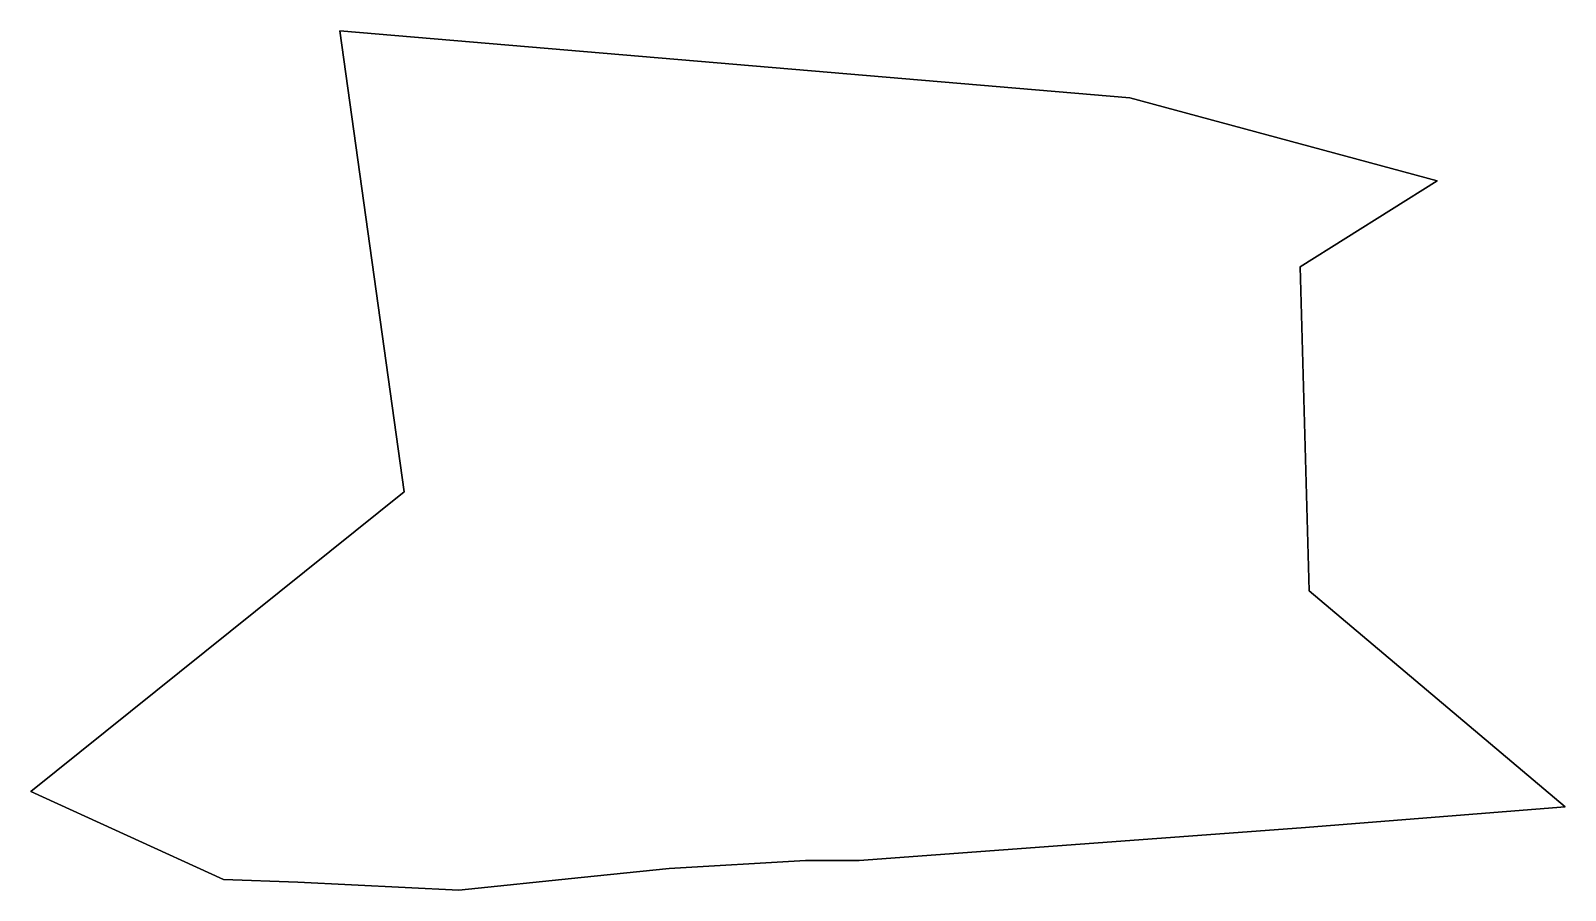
# Model space of a CAD drawing. Extents: x -83.46 to -80.36, y 44.44 to 46.17.
import ezdxf

# ---------------------------------------------------------------- set-up
doc = ezdxf.new("R2010")
doc.units = 0
doc.header["$MEASUREMENT"] = 0
doc.layers.add('GEO_', color=7, linetype='Continuous')

msp = doc.modelspace()

# ---------------------------------------------------------------- linework, layer by layer
at = {"layer": 'GEO_', "color": 7}
for p, q in [((-82.8317, 46.1729), (-82.7017, 45.2422)), ((-82.8317, 46.1729), (-82.7017, 45.2422)), ((-82.8317, 46.1729), (-82.8317, 46.1729)), ((-82.8317, 46.1729), (-82.7017, 45.2422)), ((-82.7017, 45.2422), (-82.8317, 46.1729)), ((-81.2375, 46.0377), (-82.8317, 46.1729)), ((-81.2375, 46.0377), (-82.8317, 46.1729)), ((-81.2375, 46.0377), (-82.8317, 46.1729)), ((-82.8317, 46.1729), (-82.8317, 46.1729)), ((-82.8317, 46.1729), (-81.2375, 46.0377)), ((-81.2375, 46.0377), (-82.8317, 46.1729)), ((-81.2375, 46.0377), (-82.8317, 46.1729)), ((-81.2375, 46.0377), (-82.8317, 46.1729)), ((-82.8317, 46.1729), (-82.8317, 46.1729)), ((-82.8317, 46.1729), (-81.2375, 46.0377)), ((-82.8317, 46.1729), (-82.8317, 46.1729)), ((-82.8317, 46.1729), (-82.8317, 46.1729)), ((-82.8317, 46.1729), (-82.7017, 45.2422)), ((-82.8317, 46.1729), (-82.7017, 45.2422)), ((-82.8317, 46.1729), (-82.8317, 46.1729)), ((-82.8317, 46.1729), (-82.7017, 45.2422)), ((-82.7017, 45.2422), (-82.8317, 46.1729)), ((-82.7017, 45.2422), (-82.8317, 46.1729)), ((-82.7017, 45.2422), (-82.8317, 46.1729)), ((-82.8317, 46.1729), (-81.2375, 46.0377)), ((-81.2375, 46.0377), (-82.8317, 46.1729)), ((-82.7017, 45.2422), (-82.8317, 46.1729)), ((-82.8317, 46.1729), (-82.8317, 46.1729)), ((-82.8317, 46.1729), (-82.7017, 45.2422)), ((-82.7017, 45.2422), (-82.8317, 46.1729)), ((-82.7017, 45.2422), (-82.8317, 46.1729)), ((-82.8317, 46.1729), (-81.2375, 46.0377)), ((-81.2375, 46.0377), (-82.8317, 46.1729)), ((-82.7017, 45.2422), (-82.8317, 46.1729)), ((-82.8317, 46.1729), (-82.8317, 46.1729)), ((-82.8317, 46.1729), (-82.7017, 45.2422)), ((-81.2375, 46.0377), (-81.2375, 46.0377)), ((-81.2375, 46.0377), (-81.2375, 46.0377)), ((-81.2375, 46.0377), (-80.6167, 45.8699)), ((-81.2375, 46.0377), (-80.6167, 45.8699)), ((-81.2375, 46.0377), (-81.2375, 46.0377)), ((-81.2375, 46.0377), (-80.6167, 45.8699)), ((-80.6167, 45.8699), (-81.2375, 46.0377)), ((-81.2375, 46.0377), (-80.6167, 45.8699)), ((-81.2375, 46.0377), (-80.6167, 45.8699)), ((-81.2375, 46.0377), (-81.2375, 46.0377)), ((-81.2375, 46.0377), (-80.6167, 45.8699)), ((-80.6167, 45.8699), (-81.2375, 46.0377)), ((-80.6167, 45.8699), (-81.2375, 46.0377)), ((-80.6167, 45.8699), (-81.2375, 46.0377)), ((-80.6167, 45.8699), (-81.2375, 46.0377)), ((-81.2375, 46.0377), (-81.2375, 46.0377)), ((-81.2375, 46.0377), (-80.6167, 45.8699)), ((-80.6167, 45.8699), (-81.2375, 46.0377)), ((-80.6167, 45.8699), (-81.2375, 46.0377)), ((-80.6167, 45.8699), (-81.2375, 46.0377)), ((-81.2375, 46.0377), (-81.2375, 46.0377)), ((-81.2375, 46.0377), (-80.6167, 45.8699)), ((-80.6167, 45.8699), (-80.8936, 45.6961)), ((-80.6167, 45.8699), (-80.8936, 45.6961)), ((-80.6167, 45.8699), (-80.8936, 45.6961)), ((-80.8936, 45.6961), (-80.6167, 45.8699)), ((-80.6167, 45.8699), (-80.8936, 45.6961)), ((-80.6167, 45.8699), (-80.8936, 45.6961)), ((-80.6167, 45.8699), (-80.8936, 45.6961)), ((-80.8936, 45.6961), (-80.6167, 45.8699)), ((-80.8936, 45.6961), (-80.6167, 45.8699)), ((-80.8936, 45.6961), (-80.6167, 45.8699)), ((-80.8936, 45.6961), (-80.6167, 45.8699)), ((-80.6167, 45.8699), (-80.8936, 45.6961)), ((-80.8936, 45.6961), (-80.6167, 45.8699)), ((-80.8936, 45.6961), (-80.6167, 45.8699)), ((-80.8936, 45.6961), (-80.6167, 45.8699)), ((-80.6167, 45.8699), (-80.8936, 45.6961)), ((-80.6167, 45.8699), (-80.6167, 45.8699)), ((-80.6167, 45.8699), (-80.6167, 45.8699)), ((-80.6167, 45.8699), (-80.6167, 45.8699)), ((-80.6167, 45.8699), (-80.6167, 45.8699)), ((-80.6167, 45.8699), (-80.6167, 45.8699)), ((-80.6167, 45.8699), (-80.6167, 45.8699)), ((-80.8936, 45.6961), (-80.8756, 45.0425)), ((-80.8936, 45.6961), (-80.8756, 45.0425)), ((-80.8936, 45.6961), (-80.8936, 45.6961)), ((-80.8936, 45.6961), (-80.8756, 45.0425)), ((-80.8756, 45.0425), (-80.8936, 45.6961)), ((-80.8936, 45.6961), (-80.8756, 45.0425)), ((-80.8936, 45.6961), (-80.8756, 45.0425)), ((-80.8936, 45.6961), (-80.8936, 45.6961)), ((-80.8936, 45.6961), (-80.8756, 45.0425)), ((-80.8756, 45.0425), (-80.8936, 45.6961)), ((-80.8756, 45.0425), (-80.8936, 45.6961)), ((-80.8756, 45.0425), (-80.8936, 45.6961)), ((-80.8756, 45.0425), (-80.8936, 45.6961)), ((-80.8936, 45.6961), (-80.8936, 45.6961)), ((-80.8936, 45.6961), (-80.8756, 45.0425)), ((-80.8756, 45.0425), (-80.8936, 45.6961)), ((-80.8756, 45.0425), (-80.8936, 45.6961)), ((-80.8756, 45.0425), (-80.8936, 45.6961)), ((-80.8936, 45.6961), (-80.8936, 45.6961)), ((-80.8936, 45.6961), (-80.8756, 45.0425)), ((-82.7017, 45.2422), (-83.4556, 44.6374)), ((-82.7017, 45.2422), (-83.4556, 44.6374)), ((-82.7017, 45.2422), (-83.4556, 44.6374)), ((-83.4556, 44.6374), (-82.7017, 45.2422)), ((-82.7017, 45.2422), (-83.4556, 44.6374)), ((-82.7017, 45.2422), (-83.4556, 44.6374)), ((-82.7017, 45.2422), (-83.4556, 44.6374)), ((-83.4556, 44.6374), (-82.7017, 45.2422)), ((-83.4556, 44.6374), (-82.7017, 45.2422)), ((-83.4556, 44.6374), (-82.7017, 45.2422)), ((-83.4556, 44.6374), (-82.7017, 45.2422)), ((-82.7017, 45.2422), (-83.4556, 44.6374)), ((-83.4556, 44.6374), (-82.7017, 45.2422)), ((-83.4556, 44.6374), (-82.7017, 45.2422)), ((-83.4556, 44.6374), (-82.7017, 45.2422)), ((-82.7017, 45.2422), (-83.4556, 44.6374)), ((-82.7017, 45.2422), (-82.7017, 45.2422)), ((-82.7017, 45.2422), (-82.7017, 45.2422)), ((-82.7017, 45.2422), (-82.7017, 45.2422)), ((-82.7017, 45.2422), (-82.7017, 45.2422)), ((-80.8756, 45.0425), (-80.3583, 44.6062)), ((-80.8756, 45.0425), (-80.3583, 44.6062)), ((-80.8756, 45.0425), (-80.8756, 45.0425)), ((-80.8756, 45.0425), (-80.3583, 44.6062)), ((-80.3583, 44.6062), (-80.8756, 45.0425)), ((-80.8756, 45.0425), (-80.3583, 44.6062)), ((-80.8756, 45.0425), (-80.3583, 44.6062)), ((-80.8756, 45.0425), (-80.8756, 45.0425)), ((-80.8756, 45.0425), (-80.3583, 44.6062)), ((-80.3583, 44.6062), (-80.8756, 45.0425)), ((-80.3583, 44.6062), (-80.8756, 45.0425)), ((-80.3583, 44.6062), (-80.8756, 45.0425)), ((-80.3583, 44.6062), (-80.8756, 45.0425)), ((-80.8756, 45.0425), (-80.8756, 45.0425)), ((-80.8756, 45.0425), (-80.3583, 44.6062)), ((-80.3583, 44.6062), (-80.8756, 45.0425)), ((-80.3583, 44.6062), (-80.8756, 45.0425)), ((-80.3583, 44.6062), (-80.8756, 45.0425)), ((-80.8756, 45.0425), (-80.8756, 45.0425)), ((-80.8756, 45.0425), (-80.3583, 44.6062)), ((-83.4556, 44.6374), (-83.4556, 44.6374)), ((-83.4556, 44.6374), (-83.4556, 44.6374)), ((-83.0667, 44.4598), (-83.4556, 44.6374)), ((-83.0667, 44.4598), (-83.4556, 44.6374)), ((-83.0667, 44.4598), (-83.4556, 44.6374)), ((-83.4556, 44.6374), (-83.4556, 44.6374)), ((-83.4556, 44.6374), (-83.0667, 44.4598)), ((-83.0667, 44.4598), (-83.4556, 44.6374)), ((-83.0667, 44.4598), (-83.4556, 44.6374)), ((-83.0667, 44.4598), (-83.4556, 44.6374)), ((-83.4556, 44.6374), (-83.4556, 44.6374)), ((-83.4556, 44.6374), (-83.0667, 44.4598)), ((-80.3583, 44.6062), (-80.8917, 44.5641)), ((-80.3583, 44.6062), (-80.8917, 44.5641)), ((-80.3583, 44.6062), (-80.8917, 44.5641)), ((-80.8917, 44.5641), (-80.3583, 44.6062)), ((-80.3583, 44.6062), (-80.8917, 44.5641)), ((-80.3583, 44.6062), (-80.8917, 44.5641)), ((-80.3583, 44.6062), (-80.8917, 44.5641)), ((-80.8917, 44.5641), (-80.3583, 44.6062)), ((-80.8917, 44.5641), (-80.3583, 44.6062)), ((-80.3583, 44.6062), (-80.8917, 44.5641)), ((-80.8917, 44.5641), (-80.3583, 44.6062)), ((-80.3583, 44.6062), (-80.8917, 44.5641)), ((-80.8917, 44.5641), (-80.3583, 44.6062)), ((-80.3583, 44.6062), (-80.8917, 44.5641)), ((-80.3583, 44.6062), (-80.3583, 44.6062)), ((-80.3583, 44.6062), (-80.3583, 44.6062)), ((-80.3583, 44.6062), (-80.3583, 44.6062)), ((-80.3583, 44.6062), (-80.3583, 44.6062)), ((-80.3583, 44.6062), (-80.3583, 44.6062)), ((-80.3583, 44.6062), (-80.3583, 44.6062)), ((-80.3583, 44.6062), (-80.3583, 44.6062)), ((-80.8917, 44.5641), (-81.7833, 44.4982)), ((-80.8917, 44.5641), (-81.7833, 44.4982)), ((-80.8917, 44.5641), (-81.7833, 44.4982)), ((-81.7833, 44.4982), (-80.8917, 44.5641)), ((-80.8917, 44.5641), (-81.7833, 44.4982)), ((-80.8917, 44.5641), (-81.7833, 44.4982)), ((-80.8917, 44.5641), (-81.7833, 44.4982)), ((-81.7833, 44.4982), (-80.8917, 44.5641)), ((-81.7833, 44.4982), (-80.8917, 44.5641)), ((-80.8917, 44.5641), (-81.7833, 44.4982)), ((-81.7833, 44.4982), (-80.8917, 44.5641)), ((-80.8917, 44.5641), (-81.7833, 44.4982)), ((-80.8917, 44.5641), (-80.8917, 44.5641)), ((-80.8917, 44.5641), (-80.8917, 44.5641)), ((-80.8917, 44.5641), (-80.8917, 44.5641)), ((-80.8917, 44.5641), (-80.8917, 44.5641)), ((-80.8917, 44.5641), (-80.8917, 44.5641)), ((-80.8917, 44.5641), (-80.8917, 44.5641)), ((-80.8917, 44.5641), (-80.8917, 44.5641)), ((-82.1667, 44.4818), (-82.3444, 44.4635)), ((-82.1667, 44.4818), (-82.3444, 44.4635)), ((-82.1667, 44.4818), (-82.3444, 44.4635)), ((-82.3444, 44.4635), (-82.1667, 44.4818)), ((-82.1667, 44.4818), (-82.3444, 44.4635)), ((-82.1667, 44.4818), (-82.3444, 44.4635)), ((-82.1667, 44.4818), (-82.3444, 44.4635)), ((-82.3444, 44.4635), (-82.1667, 44.4818)), ((-81.8917, 44.4982), (-82.1667, 44.4818)), ((-81.8917, 44.4982), (-82.1667, 44.4818)), ((-81.8917, 44.4982), (-82.1667, 44.4818)), ((-82.1667, 44.4818), (-81.8917, 44.4982)), ((-81.8917, 44.4982), (-82.1667, 44.4818)), ((-81.8917, 44.4982), (-82.1667, 44.4818)), ((-81.8917, 44.4982), (-82.1667, 44.4818)), ((-82.1667, 44.4818), (-81.8917, 44.4982)), ((-82.1667, 44.4818), (-82.1667, 44.4818)), ((-82.1667, 44.4818), (-82.1667, 44.4818)), ((-81.7833, 44.4982), (-81.8917, 44.4982)), ((-81.7833, 44.4982), (-81.8917, 44.4982)), ((-81.7833, 44.4982), (-81.8917, 44.4982)), ((-81.8917, 44.4982), (-81.8917, 44.4982)), ((-81.8917, 44.4982), (-81.7833, 44.4982)), ((-81.7833, 44.4982), (-81.8917, 44.4982)), ((-81.7833, 44.4982), (-81.8917, 44.4982)), ((-81.7833, 44.4982), (-81.8917, 44.4982)), ((-81.8917, 44.4982), (-81.8917, 44.4982)), ((-81.8917, 44.4982), (-81.7833, 44.4982)), ((-81.7833, 44.4982), (-81.7833, 44.4982)), ((-81.7833, 44.4982), (-81.7833, 44.4982)), ((-81.7833, 44.4982), (-81.7833, 44.4982)), ((-81.7833, 44.4982), (-81.7833, 44.4982)), ((-82.9167, 44.4543), (-83.0667, 44.4598)), ((-82.9167, 44.4543), (-83.0667, 44.4598)), ((-82.9167, 44.4543), (-83.0667, 44.4598)), ((-83.0667, 44.4598), (-83.0667, 44.4598)), ((-83.0667, 44.4598), (-82.9167, 44.4543)), ((-82.9167, 44.4543), (-83.0667, 44.4598)), ((-82.9167, 44.4543), (-83.0667, 44.4598)), ((-82.9167, 44.4543), (-83.0667, 44.4598)), ((-83.0667, 44.4598), (-83.0667, 44.4598)), ((-83.0667, 44.4598), (-82.9167, 44.4543)), ((-82.5917, 44.4379), (-82.9167, 44.4543)), ((-82.5917, 44.4379), (-82.9167, 44.4543)), ((-82.5917, 44.4379), (-82.9167, 44.4543)), ((-82.9167, 44.4543), (-82.9167, 44.4543)), ((-82.9167, 44.4543), (-82.5917, 44.4379)), ((-82.5917, 44.4379), (-82.9167, 44.4543)), ((-82.5917, 44.4379), (-82.9167, 44.4543)), ((-82.5917, 44.4379), (-82.9167, 44.4543)), ((-82.9167, 44.4543), (-82.9167, 44.4543)), ((-82.9167, 44.4543), (-82.5917, 44.4379)), ((-82.3444, 44.4635), (-82.5917, 44.4379)), ((-82.3444, 44.4635), (-82.5917, 44.4379)), ((-82.3444, 44.4635), (-82.5917, 44.4379)), ((-82.5917, 44.4379), (-82.3444, 44.4635)), ((-82.3444, 44.4635), (-82.5917, 44.4379)), ((-82.3444, 44.4635), (-82.5917, 44.4379)), ((-82.3444, 44.4635), (-82.5917, 44.4379)), ((-82.5917, 44.4379), (-82.3444, 44.4635)), ((-82.3444, 44.4635), (-82.3444, 44.4635)), ((-82.3444, 44.4635), (-82.3444, 44.4635)), ((-82.5917, 44.4379), (-82.5917, 44.4379)), ((-82.5917, 44.4379), (-82.5917, 44.4379))]:
    msp.add_line(p, q, dxfattribs=at)

doc.saveas('drawing.dxf')
